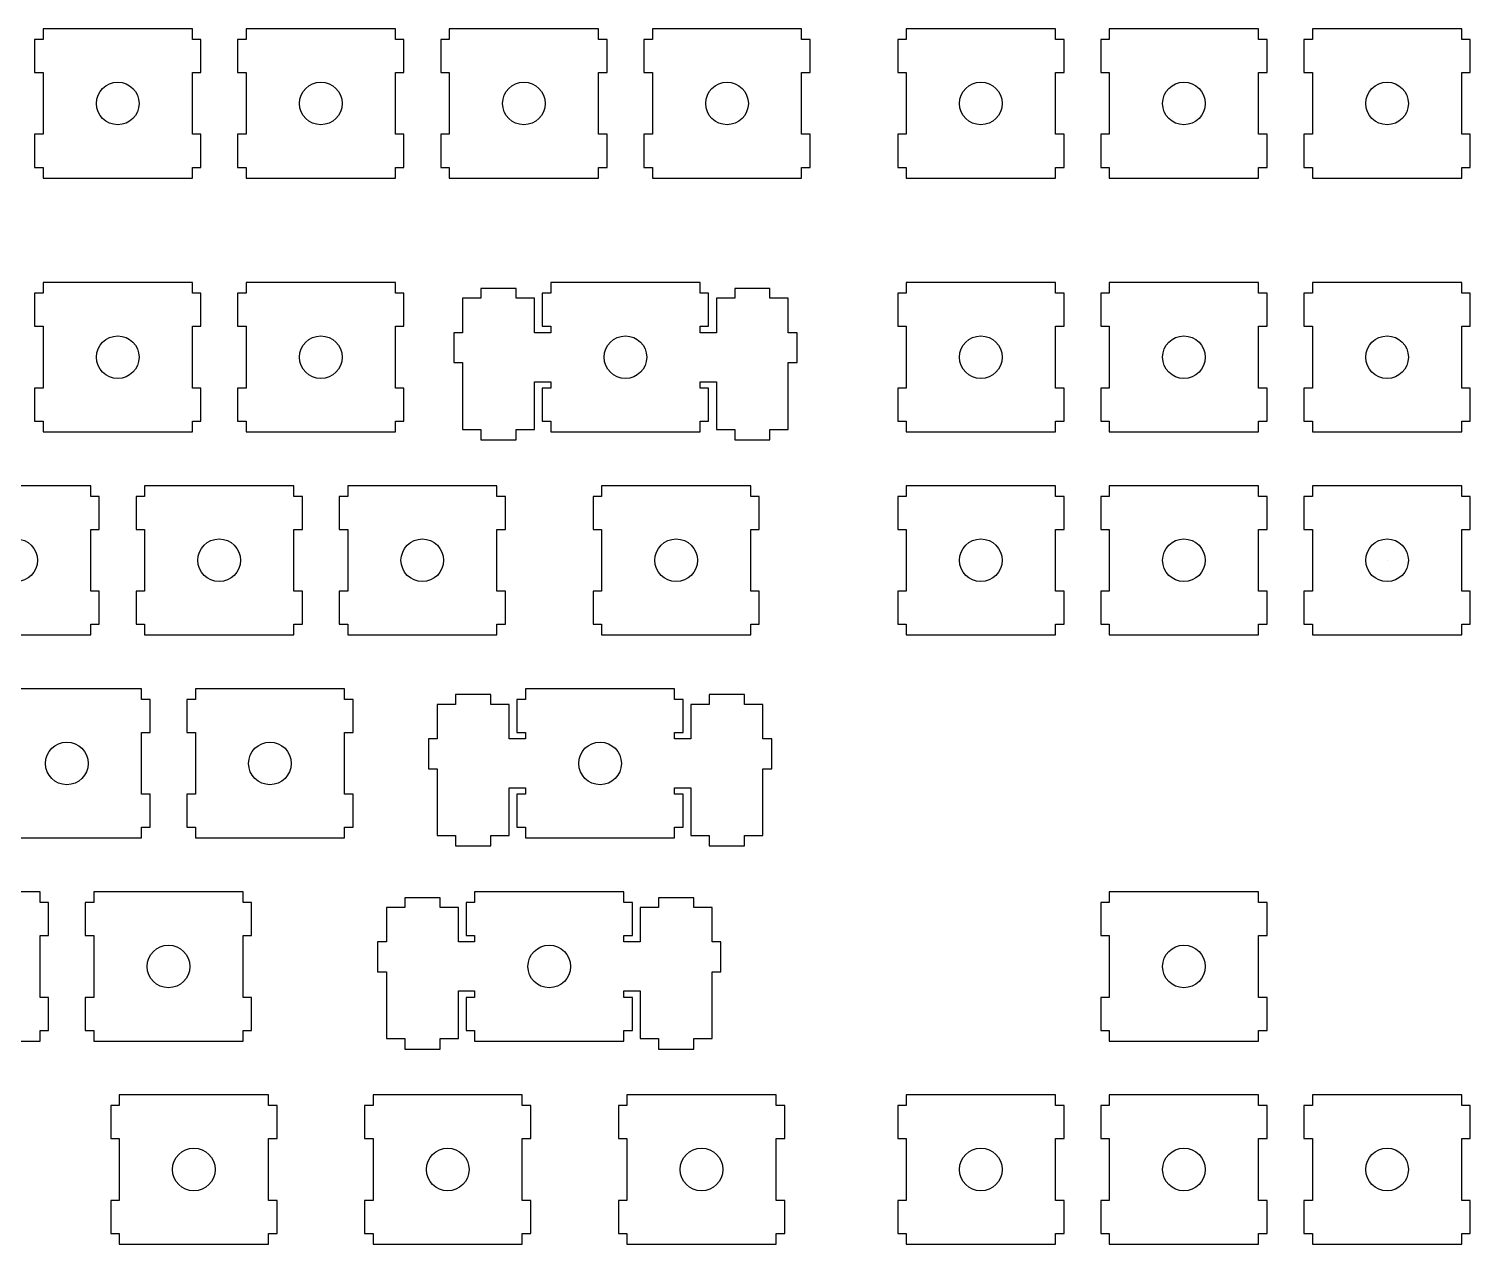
# Model space of a CAD drawing. Header units: millimetres. Extents: x 8 to 352, y 8 to 122.
# Drawn here: x 216.8 to 352, y 8.4 to 122.4 of the extents above; entities that cross this region are included whole.
import ezdxf

# ---------------------------------------------------------------- set-up
doc = ezdxf.new("R2010")
doc.units = ezdxf.units.MM

msp = doc.modelspace()

# ---------------------------------------------------------------- linework, layer by layer
at = {"color": 0}
for p, q in [((218.11, 122.43), (218.11, 121.43)), ((232.11, 122.43), (218.11, 122.43)), ((232.11, 121.43), (232.11, 122.43)), ((237.16, 122.43), (237.16, 121.43)), ((251.16, 122.43), (237.16, 122.43)), ((251.16, 121.43), (251.16, 122.43)), ((256.21, 122.43), (256.21, 121.43)), ((270.21, 122.43), (256.21, 122.43)), ((270.21, 121.43), (270.21, 122.43)), ((275.26, 122.43), (275.26, 121.43)), ((289.26, 122.43), (275.26, 122.43)), ((289.26, 121.43), (289.26, 122.43)), ((299.07, 122.43), (299.07, 121.43)), ((313.07, 122.43), (299.07, 122.43)), ((313.07, 121.43), (313.07, 122.43)), ((318.12, 122.43), (318.12, 121.43)), ((332.12, 122.43), (318.12, 122.43)), ((332.12, 121.43), (332.12, 122.43)), ((337.17, 122.43), (337.17, 121.43)), ((351.17, 122.43), (337.17, 122.43)), ((351.17, 121.43), (351.17, 122.43)), ((218.11, 121.43), (217.31, 121.43)), ((217.31, 121.43), (217.31, 118.33)), ((232.91, 121.43), (232.11, 121.43)), ((232.91, 118.33), (232.91, 121.43)), ((237.16, 121.43), (236.36, 121.43)), ((236.36, 121.43), (236.36, 118.33)), ((251.96, 121.43), (251.16, 121.43)), ((251.96, 118.33), (251.96, 121.43)), ((256.21, 121.43), (255.41, 121.43)), ((255.41, 121.43), (255.41, 118.33)), ((271.01, 121.43), (270.21, 121.43)), ((271.01, 118.33), (271.01, 121.43)), ((275.26, 121.43), (274.46, 121.43)), ((274.46, 121.43), (274.46, 118.33)), ((290.06, 121.43), (289.26, 121.43)), ((290.06, 118.33), (290.06, 121.43)), ((299.07, 121.43), (298.27, 121.43)), ((298.27, 121.43), (298.27, 118.33)), ((313.87, 121.43), (313.07, 121.43)), ((313.87, 118.33), (313.87, 121.43)), ((318.12, 121.43), (317.32, 121.43)), ((317.32, 121.43), (317.32, 118.33)), ((332.92, 121.43), (332.12, 121.43)), ((332.92, 118.33), (332.92, 121.43)), ((337.17, 121.43), (336.37, 121.43)), ((336.37, 121.43), (336.37, 118.33)), ((351.97, 121.43), (351.17, 121.43)), ((351.97, 118.33), (351.97, 121.43)), ((217.31, 118.33), (218.11, 118.33)), ((218.11, 118.33), (218.11, 112.53)), ((232.11, 112.53), (232.11, 118.33)), ((232.11, 118.33), (232.91, 118.33)), ((236.36, 118.33), (237.16, 118.33)), ((237.16, 118.33), (237.16, 112.53)), ((251.16, 112.53), (251.16, 118.33)), ((251.16, 118.33), (251.96, 118.33)), ((255.41, 118.33), (256.21, 118.33)), ((256.21, 118.33), (256.21, 112.53)), ((270.21, 112.53), (270.21, 118.33)), ((270.21, 118.33), (271.01, 118.33)), ((274.46, 118.33), (275.26, 118.33)), ((275.26, 118.33), (275.26, 112.53)), ((289.26, 112.53), (289.26, 118.33)), ((289.26, 118.33), (290.06, 118.33)), ((298.27, 118.33), (299.07, 118.33)), ((299.07, 118.33), (299.07, 112.53)), ((313.07, 112.53), (313.07, 118.33)), ((313.07, 118.33), (313.87, 118.33)), ((317.32, 118.33), (318.12, 118.33)), ((318.12, 118.33), (318.12, 112.53)), ((332.12, 112.53), (332.12, 118.33)), ((332.12, 118.33), (332.92, 118.33)), ((336.37, 118.33), (337.17, 118.33)), ((337.17, 118.33), (337.17, 112.53)), ((351.17, 112.53), (351.17, 118.33)), ((351.17, 118.33), (351.97, 118.33)), ((218.11, 112.53), (217.31, 112.53)), ((217.31, 112.53), (217.31, 109.43)), ((232.91, 112.53), (232.11, 112.53)), ((232.91, 109.43), (232.91, 112.53)), ((237.16, 112.53), (236.36, 112.53)), ((236.36, 112.53), (236.36, 109.43)), ((251.96, 112.53), (251.16, 112.53)), ((251.96, 109.43), (251.96, 112.53)), ((256.21, 112.53), (255.41, 112.53)), ((255.41, 112.53), (255.41, 109.43)), ((271.01, 112.53), (270.21, 112.53)), ((271.01, 109.43), (271.01, 112.53)), ((275.26, 112.53), (274.46, 112.53)), ((274.46, 112.53), (274.46, 109.43)), ((290.06, 112.53), (289.26, 112.53)), ((290.06, 109.43), (290.06, 112.53)), ((299.07, 112.53), (298.27, 112.53)), ((298.27, 112.53), (298.27, 109.43)), ((313.87, 112.53), (313.07, 112.53)), ((313.87, 109.43), (313.87, 112.53)), ((318.12, 112.53), (317.32, 112.53)), ((317.32, 112.53), (317.32, 109.43)), ((332.92, 112.53), (332.12, 112.53)), ((332.92, 109.43), (332.92, 112.53)), ((337.17, 112.53), (336.37, 112.53)), ((336.37, 112.53), (336.37, 109.43)), ((351.97, 112.53), (351.17, 112.53)), ((351.97, 109.43), (351.97, 112.53)), ((217.31, 109.43), (218.11, 109.43)), ((218.11, 109.43), (218.11, 108.43)), ((218.11, 108.43), (232.11, 108.43)), ((232.11, 108.43), (232.11, 109.43)), ((232.11, 109.43), (232.91, 109.43)), ((236.36, 109.43), (237.16, 109.43)), ((237.16, 109.43), (237.16, 108.43)), ((237.16, 108.43), (251.16, 108.43)), ((251.16, 108.43), (251.16, 109.43)), ((251.16, 109.43), (251.96, 109.43)), ((255.41, 109.43), (256.21, 109.43)), ((256.21, 109.43), (256.21, 108.43)), ((256.21, 108.43), (270.21, 108.43)), ((270.21, 108.43), (270.21, 109.43)), ((270.21, 109.43), (271.01, 109.43)), ((274.46, 109.43), (275.26, 109.43)), ((275.26, 109.43), (275.26, 108.43)), ((275.26, 108.43), (289.26, 108.43)), ((289.26, 108.43), (289.26, 109.43)), ((289.26, 109.43), (290.06, 109.43)), ((298.27, 109.43), (299.07, 109.43)), ((299.07, 109.43), (299.07, 108.43)), ((299.07, 108.43), (313.07, 108.43)), ((313.07, 108.43), (313.07, 109.43)), ((313.07, 109.43), (313.87, 109.43)), ((317.32, 109.43), (318.12, 109.43)), ((318.12, 109.43), (318.12, 108.43)), ((318.12, 108.43), (332.12, 108.43)), ((332.12, 108.43), (332.12, 109.43)), ((332.12, 109.43), (332.92, 109.43)), ((336.37, 109.43), (337.17, 109.43)), ((337.17, 109.43), (337.17, 108.43)), ((337.17, 108.43), (351.17, 108.43)), ((351.17, 108.43), (351.17, 109.43)), ((351.17, 109.43), (351.97, 109.43)), ((218.11, 97.62), (217.31, 97.62)), ((217.31, 97.62), (217.31, 94.52)), ((218.11, 98.62), (218.11, 97.62)), ((232.11, 98.62), (218.11, 98.62)), ((232.11, 97.62), (232.11, 98.62)), ((232.91, 97.62), (232.11, 97.62)), ((232.91, 94.52), (232.91, 97.62)), ((237.16, 97.62), (236.36, 97.62)), ((236.36, 97.62), (236.36, 94.52)), ((237.16, 98.62), (237.16, 97.62)), ((251.16, 98.62), (237.16, 98.62)), ((251.16, 97.62), (251.16, 98.62)), ((251.96, 97.62), (251.16, 97.62)), ((251.96, 94.52), (251.96, 97.62)), ((262.48, 98.07), (259.18, 98.07)), ((259.18, 98.07), (259.18, 97.15)), ((262.48, 97.15), (262.48, 98.07)), ((265.73, 97.62), (264.93, 97.62)), ((264.93, 97.62), (264.93, 94.52)), ((265.73, 98.62), (265.73, 97.62)), ((279.73, 98.62), (265.73, 98.62)), ((279.73, 97.62), (279.73, 98.62)), ((280.53, 97.62), (279.73, 97.62)), ((280.53, 94.52), (280.53, 97.62)), ((286.28, 98.07), (282.98, 98.07)), ((282.98, 98.07), (282.98, 97.15)), ((286.28, 97.15), (286.28, 98.07)), ((299.07, 97.62), (298.27, 97.62)), ((298.27, 97.62), (298.27, 94.52)), ((299.07, 98.62), (299.07, 97.62)), ((313.07, 98.62), (299.07, 98.62)), ((313.07, 97.62), (313.07, 98.62)), ((313.87, 97.62), (313.07, 97.62)), ((313.87, 94.52), (313.87, 97.62)), ((318.12, 97.62), (317.32, 97.62)), ((317.32, 97.62), (317.32, 94.52)), ((318.12, 98.62), (318.12, 97.62)), ((332.12, 98.62), (318.12, 98.62)), ((332.12, 97.62), (332.12, 98.62)), ((332.92, 97.62), (332.12, 97.62)), ((332.92, 94.52), (332.92, 97.62)), ((337.17, 97.62), (336.37, 97.62)), ((336.37, 97.62), (336.37, 94.52)), ((337.17, 98.62), (337.17, 97.62)), ((351.17, 98.62), (337.17, 98.62)), ((351.17, 97.62), (351.17, 98.62)), ((351.97, 97.62), (351.17, 97.62)), ((351.97, 94.52), (351.97, 97.62)), ((259.18, 97.15), (257.46, 97.15)), ((257.46, 97.15), (257.46, 93.92)), ((264.21, 97.15), (262.48, 97.15)), ((264.21, 93.92), (264.21, 97.15)), ((282.98, 97.15), (281.26, 97.15)), ((281.26, 97.15), (281.26, 93.92)), ((288.01, 97.15), (286.28, 97.15)), ((288.01, 93.92), (288.01, 97.15)), ((217.31, 94.52), (218.11, 94.52)), ((218.11, 94.52), (218.11, 88.72)), ((232.11, 88.72), (232.11, 94.52)), ((232.11, 94.52), (232.91, 94.52)), ((236.36, 94.52), (237.16, 94.52)), ((237.16, 94.52), (237.16, 88.72)), ((251.16, 88.72), (251.16, 94.52)), ((251.16, 94.52), (251.96, 94.52)), ((257.46, 93.92), (256.63, 93.92)), ((256.63, 93.92), (256.63, 91.12)), ((265.73, 93.92), (264.21, 93.92)), ((264.93, 94.52), (265.73, 94.52)), ((265.73, 94.52), (265.73, 93.92)), ((279.73, 93.92), (279.73, 94.52)), ((279.73, 94.52), (280.53, 94.52)), ((281.26, 93.92), (279.73, 93.92)), ((288.83, 93.92), (288.01, 93.92)), ((288.83, 91.12), (288.83, 93.92)), ((298.27, 94.52), (299.07, 94.52)), ((299.07, 94.52), (299.07, 88.72)), ((313.07, 88.72), (313.07, 94.52)), ((313.07, 94.52), (313.87, 94.52)), ((317.32, 94.52), (318.12, 94.52)), ((318.12, 94.52), (318.12, 88.72)), ((332.12, 88.72), (332.12, 94.52)), ((332.12, 94.52), (332.92, 94.52)), ((336.37, 94.52), (337.17, 94.52)), ((337.17, 94.52), (337.17, 88.72)), ((351.17, 88.72), (351.17, 94.52)), ((351.17, 94.52), (351.97, 94.52)), ((256.63, 91.12), (257.46, 91.12)), ((257.46, 91.12), (257.46, 84.85)), ((288.01, 84.85), (288.01, 91.12)), ((288.01, 91.12), (288.83, 91.12)), ((264.21, 84.85), (264.21, 89.32)), ((264.21, 89.32), (265.73, 89.32)), ((265.73, 89.32), (265.73, 88.72)), ((279.73, 88.72), (279.73, 89.32)), ((279.73, 89.32), (281.26, 89.32)), ((281.26, 89.32), (281.26, 84.85)), ((218.11, 88.72), (217.31, 88.72)), ((217.31, 88.72), (217.31, 85.62)), ((232.91, 88.72), (232.11, 88.72)), ((232.91, 85.62), (232.91, 88.72)), ((237.16, 88.72), (236.36, 88.72)), ((236.36, 88.72), (236.36, 85.62)), ((251.96, 88.72), (251.16, 88.72)), ((251.96, 85.62), (251.96, 88.72)), ((265.73, 88.72), (264.93, 88.72)), ((264.93, 88.72), (264.93, 85.62)), ((280.53, 88.72), (279.73, 88.72)), ((280.53, 85.62), (280.53, 88.72)), ((299.07, 88.72), (298.27, 88.72)), ((298.27, 88.72), (298.27, 85.62)), ((313.87, 88.72), (313.07, 88.72)), ((313.87, 85.62), (313.87, 88.72)), ((318.12, 88.72), (317.32, 88.72)), ((317.32, 88.72), (317.32, 85.62)), ((332.92, 88.72), (332.12, 88.72)), ((332.92, 85.62), (332.92, 88.72)), ((337.17, 88.72), (336.37, 88.72)), ((336.37, 88.72), (336.37, 85.62)), ((351.97, 88.72), (351.17, 88.72)), ((351.97, 85.62), (351.97, 88.72)), ((217.31, 85.62), (218.11, 85.62)), ((218.11, 85.62), (218.11, 84.62)), ((232.11, 84.62), (232.11, 85.62)), ((232.11, 85.62), (232.91, 85.62)), ((236.36, 85.62), (237.16, 85.62)), ((237.16, 85.62), (237.16, 84.62)), ((251.16, 84.62), (251.16, 85.62)), ((251.16, 85.62), (251.96, 85.62)), ((264.93, 85.62), (265.73, 85.62)), ((265.73, 85.62), (265.73, 84.62)), ((279.73, 84.62), (279.73, 85.62)), ((279.73, 85.62), (280.53, 85.62)), ((298.27, 85.62), (299.07, 85.62)), ((299.07, 85.62), (299.07, 84.62)), ((313.07, 84.62), (313.07, 85.62)), ((313.07, 85.62), (313.87, 85.62)), ((317.32, 85.62), (318.12, 85.62)), ((318.12, 85.62), (318.12, 84.62)), ((332.12, 84.62), (332.12, 85.62)), ((332.12, 85.62), (332.92, 85.62)), ((336.37, 85.62), (337.17, 85.62)), ((337.17, 85.62), (337.17, 84.62)), ((351.17, 84.62), (351.17, 85.62)), ((351.17, 85.62), (351.97, 85.62)), ((218.11, 84.62), (232.11, 84.62)), ((237.16, 84.62), (251.16, 84.62)), ((257.46, 84.85), (259.18, 84.85)), ((259.18, 84.85), (259.18, 83.87)), ((259.18, 83.87), (262.48, 83.87)), ((262.48, 83.87), (262.48, 84.85)), ((262.48, 84.85), (264.21, 84.85)), ((265.73, 84.62), (279.73, 84.62)), ((281.26, 84.85), (282.98, 84.85)), ((282.98, 84.85), (282.98, 83.87)), ((282.98, 83.87), (286.28, 83.87)), ((286.28, 83.87), (286.28, 84.85)), ((286.28, 84.85), (288.01, 84.85)), ((299.07, 84.62), (313.07, 84.62)), ((318.12, 84.62), (332.12, 84.62)), ((337.17, 84.62), (351.17, 84.62)), ((222.58, 79.57), (208.58, 79.57)), ((222.58, 78.57), (222.58, 79.57)), ((223.38, 78.57), (222.58, 78.57)), ((223.38, 75.47), (223.38, 78.57)), ((227.63, 78.57), (226.83, 78.57)), ((226.83, 78.57), (226.83, 75.47)), ((227.63, 79.57), (227.63, 78.57)), ((241.63, 79.57), (227.63, 79.57)), ((241.63, 78.57), (241.63, 79.57)), ((242.43, 78.57), (241.63, 78.57)), ((242.43, 75.47), (242.43, 78.57)), ((246.68, 78.57), (245.88, 78.57)), ((245.88, 78.57), (245.88, 75.47)), ((246.68, 79.57), (246.68, 78.57)), ((260.68, 79.57), (246.68, 79.57)), ((260.68, 78.57), (260.68, 79.57)), ((261.48, 78.57), (260.68, 78.57)), ((261.48, 75.47), (261.48, 78.57)), ((270.49, 78.57), (269.69, 78.57)), ((269.69, 78.57), (269.69, 75.47)), ((270.49, 79.57), (270.49, 78.57)), ((284.49, 79.57), (270.49, 79.57)), ((284.49, 78.57), (284.49, 79.57)), ((285.29, 78.57), (284.49, 78.57)), ((285.29, 75.47), (285.29, 78.57)), ((299.07, 78.57), (298.27, 78.57)), ((298.27, 78.57), (298.27, 75.47)), ((299.07, 79.57), (299.07, 78.57)), ((313.07, 79.57), (299.07, 79.57)), ((313.07, 78.57), (313.07, 79.57)), ((313.87, 78.57), (313.07, 78.57)), ((313.87, 75.47), (313.87, 78.57)), ((318.12, 78.57), (317.32, 78.57)), ((317.32, 78.57), (317.32, 75.47)), ((318.12, 79.57), (318.12, 78.57)), ((332.12, 79.57), (318.12, 79.57)), ((332.12, 78.57), (332.12, 79.57)), ((332.92, 78.57), (332.12, 78.57)), ((332.92, 75.47), (332.92, 78.57)), ((337.17, 78.57), (336.37, 78.57)), ((336.37, 78.57), (336.37, 75.47)), ((337.17, 79.57), (337.17, 78.57)), ((351.17, 79.57), (337.17, 79.57)), ((351.17, 78.57), (351.17, 79.57)), ((351.97, 78.57), (351.17, 78.57)), ((351.97, 75.47), (351.97, 78.57)), ((222.58, 69.67), (222.58, 75.47)), ((222.58, 75.47), (223.38, 75.47)), ((226.83, 75.47), (227.63, 75.47)), ((227.63, 75.47), (227.63, 69.67)), ((241.63, 69.67), (241.63, 75.47)), ((241.63, 75.47), (242.43, 75.47)), ((245.88, 75.47), (246.68, 75.47)), ((246.68, 75.47), (246.68, 69.67)), ((260.68, 69.67), (260.68, 75.47)), ((260.68, 75.47), (261.48, 75.47)), ((269.69, 75.47), (270.49, 75.47)), ((270.49, 75.47), (270.49, 69.67)), ((284.49, 69.67), (284.49, 75.47)), ((284.49, 75.47), (285.29, 75.47)), ((298.27, 75.47), (299.07, 75.47)), ((299.07, 75.47), (299.07, 69.67)), ((313.07, 69.67), (313.07, 75.47)), ((313.07, 75.47), (313.87, 75.47)), ((317.32, 75.47), (318.12, 75.47)), ((318.12, 75.47), (318.12, 69.67)), ((332.12, 69.67), (332.12, 75.47)), ((332.12, 75.47), (332.92, 75.47)), ((336.37, 75.47), (337.17, 75.47)), ((337.17, 75.47), (337.17, 69.67)), ((351.17, 69.67), (351.17, 75.47)), ((351.17, 75.47), (351.97, 75.47)), ((223.38, 69.67), (222.58, 69.67)), ((223.38, 66.57), (223.38, 69.67)), ((227.63, 69.67), (226.83, 69.67)), ((226.83, 69.67), (226.83, 66.57)), ((242.43, 69.67), (241.63, 69.67)), ((242.43, 66.57), (242.43, 69.67)), ((246.68, 69.67), (245.88, 69.67)), ((245.88, 69.67), (245.88, 66.57)), ((261.48, 69.67), (260.68, 69.67)), ((261.48, 66.57), (261.48, 69.67)), ((270.49, 69.67), (269.69, 69.67)), ((269.69, 69.67), (269.69, 66.57)), ((285.29, 69.67), (284.49, 69.67)), ((285.29, 66.57), (285.29, 69.67)), ((299.07, 69.67), (298.27, 69.67)), ((298.27, 69.67), (298.27, 66.57)), ((313.87, 69.67), (313.07, 69.67)), ((313.87, 66.57), (313.87, 69.67)), ((318.12, 69.67), (317.32, 69.67)), ((317.32, 69.67), (317.32, 66.57)), ((332.92, 69.67), (332.12, 69.67)), ((332.92, 66.57), (332.92, 69.67)), ((337.17, 69.67), (336.37, 69.67)), ((336.37, 69.67), (336.37, 66.57)), ((351.97, 69.67), (351.17, 69.67)), ((351.97, 66.57), (351.97, 69.67)), ((222.58, 65.57), (222.58, 66.57)), ((222.58, 66.57), (223.38, 66.57)), ((226.83, 66.57), (227.63, 66.57)), ((227.63, 66.57), (227.63, 65.57)), ((241.63, 65.57), (241.63, 66.57)), ((241.63, 66.57), (242.43, 66.57)), ((245.88, 66.57), (246.68, 66.57)), ((246.68, 66.57), (246.68, 65.57)), ((260.68, 65.57), (260.68, 66.57)), ((260.68, 66.57), (261.48, 66.57)), ((269.69, 66.57), (270.49, 66.57)), ((270.49, 66.57), (270.49, 65.57)), ((284.49, 65.57), (284.49, 66.57)), ((284.49, 66.57), (285.29, 66.57)), ((298.27, 66.57), (299.07, 66.57)), ((299.07, 66.57), (299.07, 65.57)), ((313.07, 65.57), (313.07, 66.57)), ((313.07, 66.57), (313.87, 66.57)), ((317.32, 66.57), (318.12, 66.57)), ((318.12, 66.57), (318.12, 65.57)), ((332.12, 65.57), (332.12, 66.57)), ((332.12, 66.57), (332.92, 66.57)), ((336.37, 66.57), (337.17, 66.57)), ((337.17, 66.57), (337.17, 65.57)), ((351.17, 65.57), (351.17, 66.57)), ((351.17, 66.57), (351.97, 66.57)), ((208.58, 65.57), (222.58, 65.57)), ((227.63, 65.57), (241.63, 65.57)), ((246.68, 65.57), (260.68, 65.57)), ((270.49, 65.57), (284.49, 65.57)), ((299.07, 65.57), (313.07, 65.57)), ((318.12, 65.57), (332.12, 65.57)), ((337.17, 65.57), (351.17, 65.57)), ((227.34, 60.52), (213.34, 60.52)), ((227.34, 59.52), (227.34, 60.52)), ((228.14, 59.52), (227.34, 59.52)), ((228.14, 56.42), (228.14, 59.52)), ((232.39, 59.52), (231.59, 59.52)), ((231.59, 59.52), (231.59, 56.42)), ((232.39, 60.52), (232.39, 59.52)), ((246.39, 60.52), (232.39, 60.52)), ((246.39, 59.52), (246.39, 60.52)), ((247.19, 59.52), (246.39, 59.52)), ((247.19, 56.42), (247.19, 59.52)), ((260.1, 59.97), (256.8, 59.97)), ((256.8, 59.97), (256.8, 59.05)), ((260.1, 59.05), (260.1, 59.97)), ((263.35, 59.52), (262.55, 59.52)), ((262.55, 59.52), (262.55, 56.42)), ((263.35, 60.52), (263.35, 59.52)), ((277.35, 60.52), (263.35, 60.52)), ((277.35, 59.52), (277.35, 60.52)), ((278.15, 59.52), (277.35, 59.52)), ((278.15, 56.42), (278.15, 59.52)), ((283.9, 59.97), (280.6, 59.97)), ((280.6, 59.97), (280.6, 59.05)), ((283.9, 59.05), (283.9, 59.97)), ((256.8, 59.05), (255.07, 59.05)), ((255.07, 59.05), (255.07, 55.82)), ((261.82, 59.05), (260.1, 59.05)), ((261.82, 55.82), (261.82, 59.05)), ((280.6, 59.05), (278.87, 59.05)), ((278.87, 59.05), (278.87, 55.82)), ((285.62, 59.05), (283.9, 59.05)), ((285.62, 55.82), (285.62, 59.05)), ((227.34, 50.62), (227.34, 56.42)), ((227.34, 56.42), (228.14, 56.42)), ((231.59, 56.42), (232.39, 56.42)), ((232.39, 56.42), (232.39, 50.62)), ((246.39, 50.62), (246.39, 56.42)), ((246.39, 56.42), (247.19, 56.42)), ((255.07, 55.82), (254.25, 55.82)), ((254.25, 55.82), (254.25, 53.02)), ((263.35, 55.82), (261.82, 55.82)), ((262.55, 56.42), (263.35, 56.42)), ((263.35, 56.42), (263.35, 55.82)), ((277.35, 55.82), (277.35, 56.42)), ((277.35, 56.42), (278.15, 56.42)), ((278.87, 55.82), (277.35, 55.82)), ((286.45, 55.82), (285.62, 55.82)), ((286.45, 53.02), (286.45, 55.82)), ((254.25, 53.02), (255.07, 53.02)), ((255.07, 53.02), (255.07, 46.75)), ((285.62, 46.75), (285.62, 53.02)), ((285.62, 53.02), (286.45, 53.02)), ((228.14, 50.62), (227.34, 50.62)), ((228.14, 47.52), (228.14, 50.62)), ((232.39, 50.62), (231.59, 50.62)), ((231.59, 50.62), (231.59, 47.52)), ((247.19, 50.62), (246.39, 50.62)), ((247.19, 47.52), (247.19, 50.62)), ((261.82, 46.75), (261.82, 51.22)), ((261.82, 51.22), (263.35, 51.22)), ((263.35, 50.62), (262.55, 50.62)), ((262.55, 50.62), (262.55, 47.52)), ((263.35, 51.22), (263.35, 50.62)), ((277.35, 50.62), (277.35, 51.22)), ((277.35, 51.22), (278.87, 51.22)), ((278.15, 50.62), (277.35, 50.62)), ((278.15, 47.52), (278.15, 50.62)), ((278.87, 51.22), (278.87, 46.75)), ((227.34, 46.52), (227.34, 47.52)), ((227.34, 47.52), (228.14, 47.52)), ((231.59, 47.52), (232.39, 47.52)), ((232.39, 47.52), (232.39, 46.52)), ((246.39, 46.52), (246.39, 47.52)), ((246.39, 47.52), (247.19, 47.52)), ((262.55, 47.52), (263.35, 47.52)), ((263.35, 47.52), (263.35, 46.52)), ((277.35, 46.52), (277.35, 47.52)), ((277.35, 47.52), (278.15, 47.52)), ((213.34, 46.52), (227.34, 46.52)), ((232.39, 46.52), (246.39, 46.52)), ((255.07, 46.75), (256.8, 46.75)), ((256.8, 46.75), (256.8, 45.77)), ((260.1, 45.77), (260.1, 46.75)), ((260.1, 46.75), (261.82, 46.75)), ((263.35, 46.52), (277.35, 46.52)), ((278.87, 46.75), (280.6, 46.75)), ((280.6, 46.75), (280.6, 45.77)), ((283.9, 45.77), (283.9, 46.75)), ((283.9, 46.75), (285.62, 46.75)), ((256.8, 45.77), (260.1, 45.77)), ((280.6, 45.77), (283.9, 45.77)), ((217.82, 41.47), (203.82, 41.47)), ((217.82, 40.47), (217.82, 41.47)), ((222.87, 41.47), (222.87, 40.47)), ((236.87, 41.47), (222.87, 41.47)), ((236.87, 40.47), (236.87, 41.47)), ((255.34, 40.92), (252.04, 40.92)), ((252.04, 40.92), (252.04, 40)), ((255.34, 40), (255.34, 40.92)), ((258.59, 41.47), (258.59, 40.47)), ((272.59, 41.47), (258.59, 41.47)), ((272.59, 40.47), (272.59, 41.47)), ((279.14, 40.92), (275.84, 40.92)), ((275.84, 40.92), (275.84, 40)), ((279.14, 40), (279.14, 40.92)), ((318.12, 41.47), (318.12, 40.47)), ((332.12, 41.47), (318.12, 41.47)), ((332.12, 40.47), (332.12, 41.47)), ((218.62, 40.47), (217.82, 40.47)), ((218.62, 37.37), (218.62, 40.47)), ((222.87, 40.47), (222.07, 40.47)), ((222.07, 40.47), (222.07, 37.37)), ((237.67, 40.47), (236.87, 40.47)), ((237.67, 37.37), (237.67, 40.47)), ((252.04, 40), (250.31, 40)), ((250.31, 40), (250.31, 36.77)), ((257.06, 40), (255.34, 40)), ((257.06, 36.77), (257.06, 40)), ((258.59, 40.47), (257.79, 40.47)), ((257.79, 40.47), (257.79, 37.37)), ((273.39, 40.47), (272.59, 40.47)), ((273.39, 37.37), (273.39, 40.47)), ((275.84, 40), (274.11, 40)), ((274.11, 40), (274.11, 36.77)), ((280.86, 40), (279.14, 40)), ((280.86, 36.77), (280.86, 40)), ((318.12, 40.47), (317.32, 40.47)), ((317.32, 40.47), (317.32, 37.37)), ((332.92, 40.47), (332.12, 40.47)), ((332.92, 37.37), (332.92, 40.47)), ((217.82, 31.57), (217.82, 37.37)), ((217.82, 37.37), (218.62, 37.37)), ((222.07, 37.37), (222.87, 37.37)), ((222.87, 37.37), (222.87, 31.57)), ((236.87, 31.57), (236.87, 37.37)), ((236.87, 37.37), (237.67, 37.37)), ((250.31, 36.77), (249.49, 36.77)), ((249.49, 36.77), (249.49, 33.97)), ((258.59, 36.77), (257.06, 36.77)), ((257.79, 37.37), (258.59, 37.37)), ((258.59, 37.37), (258.59, 36.77)), ((272.59, 36.77), (272.59, 37.37)), ((272.59, 37.37), (273.39, 37.37)), ((274.11, 36.77), (272.59, 36.77)), ((281.69, 36.77), (280.86, 36.77)), ((281.69, 33.97), (281.69, 36.77)), ((317.32, 37.37), (318.12, 37.37)), ((318.12, 37.37), (318.12, 31.57)), ((332.12, 31.57), (332.12, 37.37)), ((332.12, 37.37), (332.92, 37.37)), ((249.49, 33.97), (250.31, 33.97)), ((250.31, 33.97), (250.31, 27.7)), ((280.86, 27.7), (280.86, 33.97)), ((280.86, 33.97), (281.69, 33.97)), ((218.62, 31.57), (217.82, 31.57)), ((218.62, 28.47), (218.62, 31.57)), ((222.87, 31.57), (222.07, 31.57)), ((222.07, 31.57), (222.07, 28.47)), ((237.67, 31.57), (236.87, 31.57)), ((237.67, 28.47), (237.67, 31.57)), ((257.06, 27.7), (257.06, 32.17)), ((257.06, 32.17), (258.59, 32.17)), ((258.59, 31.57), (257.79, 31.57)), ((257.79, 31.57), (257.79, 28.47)), ((258.59, 32.17), (258.59, 31.57)), ((272.59, 31.57), (272.59, 32.17)), ((272.59, 32.17), (274.11, 32.17)), ((273.39, 31.57), (272.59, 31.57)), ((273.39, 28.47), (273.39, 31.57)), ((274.11, 32.17), (274.11, 27.7)), ((318.12, 31.57), (317.32, 31.57)), ((317.32, 31.57), (317.32, 28.47)), ((332.92, 31.57), (332.12, 31.57)), ((332.92, 28.47), (332.92, 31.57)), ((217.82, 27.47), (217.82, 28.47)), ((217.82, 28.47), (218.62, 28.47)), ((222.07, 28.47), (222.87, 28.47)), ((222.87, 28.47), (222.87, 27.47)), ((236.87, 27.47), (236.87, 28.47)), ((236.87, 28.47), (237.67, 28.47)), ((257.79, 28.47), (258.59, 28.47)), ((258.59, 28.47), (258.59, 27.47)), ((272.59, 27.47), (272.59, 28.47)), ((272.59, 28.47), (273.39, 28.47)), ((317.32, 28.47), (318.12, 28.47)), ((318.12, 28.47), (318.12, 27.47)), ((332.12, 27.47), (332.12, 28.47)), ((332.12, 28.47), (332.92, 28.47)), ((203.82, 27.47), (217.82, 27.47)), ((222.87, 27.47), (236.87, 27.47)), ((250.31, 27.7), (252.04, 27.7)), ((252.04, 27.7), (252.04, 26.72)), ((255.34, 26.72), (255.34, 27.7)), ((255.34, 27.7), (257.06, 27.7)), ((258.59, 27.47), (272.59, 27.47)), ((274.11, 27.7), (275.84, 27.7)), ((275.84, 27.7), (275.84, 26.72)), ((279.14, 26.72), (279.14, 27.7)), ((279.14, 27.7), (280.86, 27.7)), ((318.12, 27.47), (332.12, 27.47)), ((252.04, 26.72), (255.34, 26.72)), ((275.84, 26.72), (279.14, 26.72)), ((225.25, 22.42), (225.25, 21.42)), ((239.25, 22.42), (225.25, 22.42)), ((239.25, 21.42), (239.25, 22.42)), ((249.06, 22.42), (249.06, 21.42)), ((263.06, 22.42), (249.06, 22.42)), ((263.06, 21.42), (263.06, 22.42)), ((272.87, 22.42), (272.87, 21.42)), ((286.87, 22.42), (272.87, 22.42)), ((286.87, 21.42), (286.87, 22.42)), ((299.07, 22.42), (299.07, 21.42)), ((313.07, 22.42), (299.07, 22.42)), ((313.07, 21.42), (313.07, 22.42)), ((318.12, 22.42), (318.12, 21.42)), ((332.12, 22.42), (318.12, 22.42)), ((332.12, 21.42), (332.12, 22.42)), ((337.17, 22.42), (337.17, 21.42)), ((351.17, 22.42), (337.17, 22.42)), ((351.17, 21.42), (351.17, 22.42)), ((225.25, 21.42), (224.45, 21.42)), ((224.45, 21.42), (224.45, 18.32)), ((240.05, 21.42), (239.25, 21.42)), ((240.05, 18.32), (240.05, 21.42)), ((249.06, 21.42), (248.26, 21.42)), ((248.26, 21.42), (248.26, 18.32)), ((263.86, 21.42), (263.06, 21.42)), ((263.86, 18.32), (263.86, 21.42)), ((272.87, 21.42), (272.07, 21.42)), ((272.07, 21.42), (272.07, 18.32)), ((287.67, 21.42), (286.87, 21.42)), ((287.67, 18.32), (287.67, 21.42)), ((299.07, 21.42), (298.27, 21.42)), ((298.27, 21.42), (298.27, 18.32)), ((313.87, 21.42), (313.07, 21.42)), ((313.87, 18.32), (313.87, 21.42)), ((318.12, 21.42), (317.32, 21.42)), ((317.32, 21.42), (317.32, 18.32)), ((332.92, 21.42), (332.12, 21.42)), ((332.92, 18.32), (332.92, 21.42)), ((337.17, 21.42), (336.37, 21.42)), ((336.37, 21.42), (336.37, 18.32)), ((351.97, 21.42), (351.17, 21.42)), ((351.97, 18.32), (351.97, 21.42)), ((224.45, 18.32), (225.25, 18.32)), ((225.25, 18.32), (225.25, 12.52)), ((239.25, 12.52), (239.25, 18.32)), ((239.25, 18.32), (240.05, 18.32)), ((248.26, 18.32), (249.06, 18.32)), ((249.06, 18.32), (249.06, 12.52)), ((263.06, 12.52), (263.06, 18.32)), ((263.06, 18.32), (263.86, 18.32)), ((272.07, 18.32), (272.87, 18.32)), ((272.87, 18.32), (272.87, 12.52)), ((286.87, 12.52), (286.87, 18.32)), ((286.87, 18.32), (287.67, 18.32)), ((298.27, 18.32), (299.07, 18.32)), ((299.07, 18.32), (299.07, 12.52)), ((313.07, 12.52), (313.07, 18.32)), ((313.07, 18.32), (313.87, 18.32)), ((317.32, 18.32), (318.12, 18.32)), ((318.12, 18.32), (318.12, 12.52)), ((332.12, 12.52), (332.12, 18.32)), ((332.12, 18.32), (332.92, 18.32)), ((336.37, 18.32), (337.17, 18.32)), ((337.17, 18.32), (337.17, 12.52)), ((351.17, 12.52), (351.17, 18.32)), ((351.17, 18.32), (351.97, 18.32)), ((225.25, 12.52), (224.45, 12.52)), ((224.45, 12.52), (224.45, 9.42)), ((240.05, 12.52), (239.25, 12.52)), ((240.05, 9.42), (240.05, 12.52)), ((249.06, 12.52), (248.26, 12.52)), ((248.26, 12.52), (248.26, 9.42)), ((263.86, 12.52), (263.06, 12.52)), ((263.86, 9.42), (263.86, 12.52)), ((272.87, 12.52), (272.07, 12.52)), ((272.07, 12.52), (272.07, 9.42)), ((287.67, 12.52), (286.87, 12.52)), ((287.67, 9.42), (287.67, 12.52)), ((299.07, 12.52), (298.27, 12.52)), ((298.27, 12.52), (298.27, 9.42)), ((313.87, 12.52), (313.07, 12.52)), ((313.87, 9.42), (313.87, 12.52)), ((318.12, 12.52), (317.32, 12.52)), ((317.32, 12.52), (317.32, 9.42)), ((332.92, 12.52), (332.12, 12.52)), ((332.92, 9.42), (332.92, 12.52)), ((337.17, 12.52), (336.37, 12.52)), ((336.37, 12.52), (336.37, 9.42)), ((351.97, 12.52), (351.17, 12.52)), ((351.97, 9.42), (351.97, 12.52)), ((224.45, 9.42), (225.25, 9.42)), ((225.25, 9.42), (225.25, 8.42)), ((225.25, 8.42), (239.25, 8.42)), ((239.25, 8.42), (239.25, 9.42)), ((239.25, 9.42), (240.05, 9.42)), ((248.26, 9.42), (249.06, 9.42)), ((249.06, 9.42), (249.06, 8.42)), ((249.06, 8.42), (263.06, 8.42)), ((263.06, 8.42), (263.06, 9.42)), ((263.06, 9.42), (263.86, 9.42)), ((272.07, 9.42), (272.87, 9.42)), ((272.87, 9.42), (272.87, 8.42)), ((272.87, 8.42), (286.87, 8.42)), ((286.87, 8.42), (286.87, 9.42)), ((286.87, 9.42), (287.67, 9.42)), ((298.27, 9.42), (299.07, 9.42)), ((299.07, 9.42), (299.07, 8.42)), ((299.07, 8.42), (313.07, 8.42)), ((313.07, 8.42), (313.07, 9.42)), ((313.07, 9.42), (313.87, 9.42)), ((317.32, 9.42), (318.12, 9.42)), ((318.12, 9.42), (318.12, 8.42)), ((318.12, 8.42), (332.12, 8.42)), ((332.12, 8.42), (332.12, 9.42)), ((332.12, 9.42), (332.92, 9.42)), ((336.37, 9.42), (337.17, 9.42)), ((337.17, 9.42), (337.17, 8.42)), ((337.17, 8.42), (351.17, 8.42)), ((351.17, 8.42), (351.17, 9.42)), ((351.17, 9.42), (351.97, 9.42))]:
    msp.add_line(p, q, dxfattribs=at)
msp.add_line((344.17, 72.57), (344.17, 72.57))
for centre in [(225.11, 115.43), (244.16, 115.43), (263.21, 115.43), (282.26, 115.43), (306.07, 115.43), (325.12, 115.43), (344.17, 115.43), (225.11, 91.62), (244.16, 91.62), (272.73, 91.62), (306.07, 91.62), (325.12, 91.62), (344.17, 91.62), (215.58, 72.57), (234.63, 72.57), (253.68, 72.57), (277.49, 72.57), (306.07, 72.57), (325.12, 72.57), (344.17, 72.57), (220.34, 53.52), (239.39, 53.52), (270.35, 53.52), (229.87, 34.47), (265.59, 34.47), (325.12, 34.47), (232.25, 15.42), (256.06, 15.42), (279.87, 15.42), (306.07, 15.42), (325.12, 15.42), (344.17, 15.42)]:
    msp.add_circle(centre, 2)

doc.saveas('drawing.dxf')
